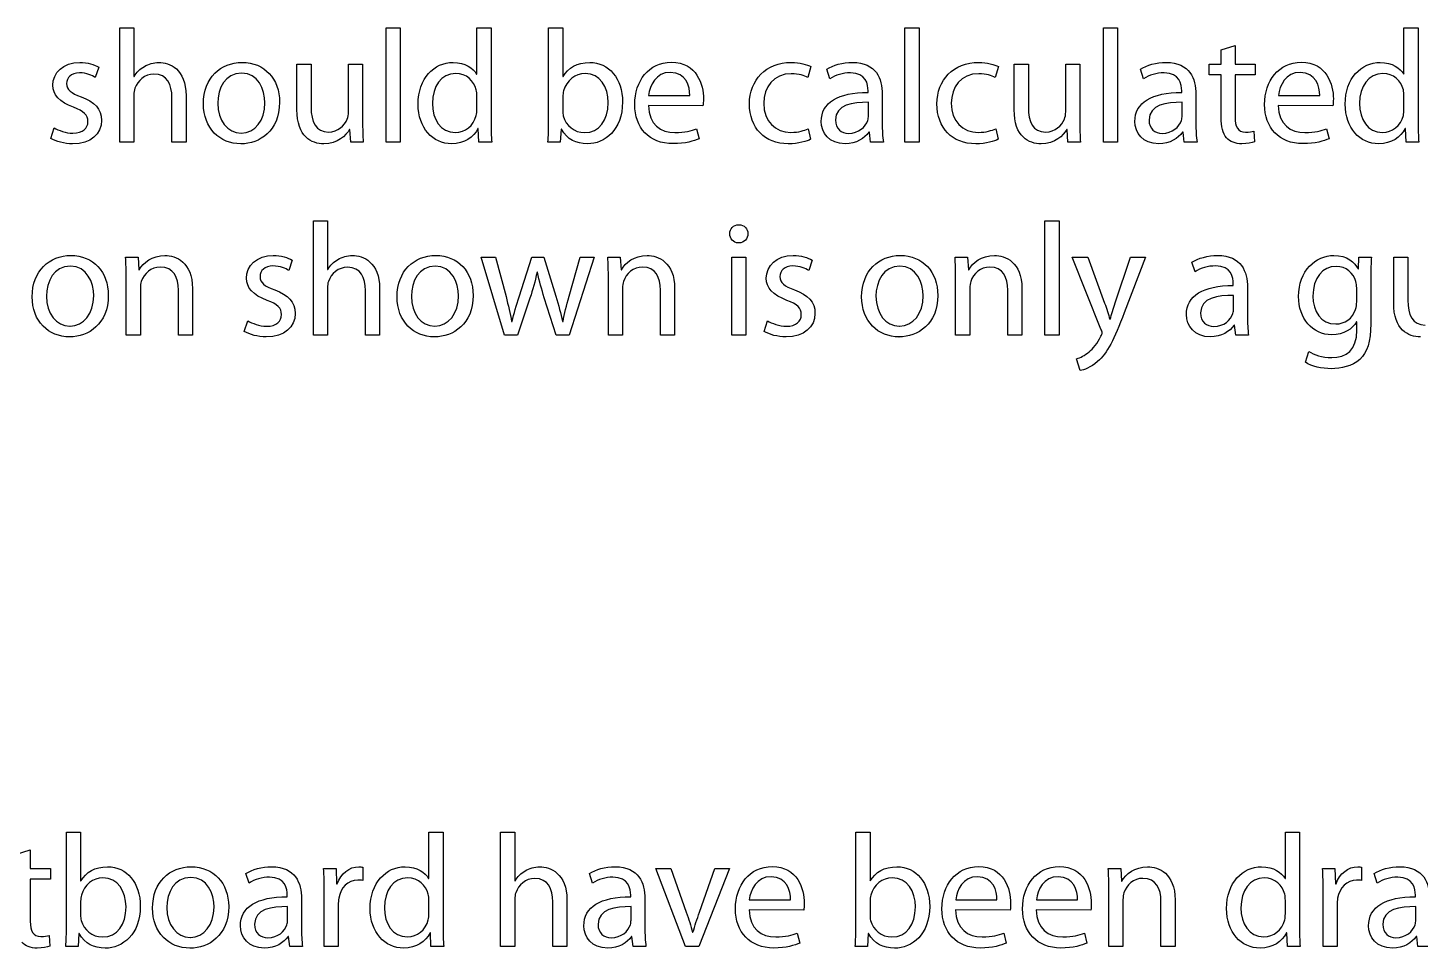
# Model space of a CAD drawing. Extents: x 14 to 1178, y 12 to 836.
# Drawn here: x 483.45 to 520.08, y 748.88 to 773.1 of the extents above; entities that cross this region are included whole.
import ezdxf

# ---------------------------------------------------------------- set-up
doc = ezdxf.new("R2010")
doc.units = 0
doc.layers.add('Gibson-Explorer-00-1958', color=7, linetype='CONTINUOUS')

msp = doc.modelspace()

# ---------------------------------------------------------------- linework, layer by layer
at = {"layer": 'Gibson-Explorer-00-1958', "color": 7}
for points in [[(486.240901, 771.327946), (486.240901, 770.091847), (485.868333, 770.091847), (485.868333, 773.097514), (485.868368, 773.097514)], [(485.868368, 773.097514), (486.240937, 773.097514), (486.240937, 771.819047), (486.249403, 771.819047)], [(495.253774, 771.878314), (495.26224, 771.878314), (495.26224, 773.097514), (495.634809, 773.097514), (495.634668, 773.097514)], [(495.634668, 773.097514), (495.634668, 770.621014)], [(497.14999, 773.097514), (497.522593, 773.097514), (497.522593, 771.81492), (497.53106, 771.81492)], [(497.150095, 770.621014), (497.150095, 773.097514), (497.14999, 773.097514)], [(519.642289, 771.878314), (519.650755, 771.878314), (519.650755, 773.097514), (520.023324, 773.097514), (520.023183, 773.097514)], [(520.023183, 773.097514), (520.023183, 770.621014)], [(514.841301, 770.739583), (514.841301, 771.857183), (514.52366, 771.857183), (514.52366, 772.140887), (514.841301, 772.140887), (514.841301, 772.517618), (515.205262, 772.631989), (515.205226, 772.631918)], [(515.205226, 772.631918), (515.205226, 772.140816), (515.738697, 772.140816), (515.738697, 771.857112), (515.205226, 771.857112), (515.205226, 770.752283)], [(490.529127, 770.942783), (490.529127, 772.140816), (490.901696, 772.140816), (490.901696, 771.010481)], [(491.883829, 770.887679), (491.883829, 772.140816), (492.256256, 772.140816), (492.256256, 770.650647), (492.256433, 770.650647)], [(504.050182, 772.077245), (503.965444, 771.793718)], [(508.981838, 772.077245), (508.897101, 771.793718)], [(509.396529, 770.942783), (509.396529, 772.140816), (509.769097, 772.140816), (509.769097, 771.010481)], [(510.751231, 770.887679), (510.751231, 772.140816), (511.123658, 772.140816), (511.123658, 770.650647), (511.123834, 770.650647)], [(485.313872, 772.060383), (485.224972, 771.793718)], [(504.549503, 771.759781), (504.464942, 772.009547)], [(512.800164, 771.759781), (512.715603, 772.009547)], [(505.552909, 771.395644), (505.552909, 771.438012)], [(505.925478, 771.349147), (505.925478, 770.582949), (505.925513, 770.582949)], [(513.80357, 771.395644), (513.80357, 771.438012)], [(514.176138, 771.349147), (514.176138, 770.582949), (514.176174, 770.582949)], [(487.612466, 771.311083), (487.612466, 770.091847), (487.240039, 770.091847), (487.240039, 771.268679)], [(495.262099, 770.951214), (495.262099, 771.306779), (495.262099, 771.306779)], [(497.52277, 771.281449), (497.52277, 770.913149), (497.522593, 770.913149)], [(501.209756, 771.048546), (499.774691, 771.052779), (499.774656, 771.052849)], [(499.778784, 771.319514), (500.862623, 771.319514), (500.862623, 771.319514)], [(505.561446, 770.781916), (505.561446, 771.137446), (505.561376, 771.137446)], [(513.812107, 770.781916), (513.812107, 771.137446), (513.812036, 771.137446)], [(517.779622, 771.048546), (516.344557, 771.052779), (516.344522, 771.052849)], [(516.34865, 771.319514), (517.432489, 771.319514), (517.432489, 771.319514)], [(519.650614, 770.951214), (519.650614, 771.306779), (519.650614, 771.306779)], [(484.052268, 770.189179), (484.141168, 770.468579), (484.141168, 770.468579)], [(489.060407, 770.324751), (489.064641, 770.324751), (489.064535, 770.324751)], [(492.273366, 770.091847), (491.943166, 770.091847), (491.921999, 770.426351), (491.913533, 770.426351)], [(495.651601, 770.091847), (495.317238, 770.091847), (495.300305, 770.447377), (495.291838, 770.447377)], [(497.484564, 770.430514), (497.476097, 770.430514), (497.454931, 770.091847), (497.133162, 770.091847)], [(501.040387, 770.443249), (501.108086, 770.180712)], [(503.97818, 770.443249), (504.04175, 770.163849), (504.04175, 770.163849)], [(505.955146, 770.091847), (505.620642, 770.091847), (505.586776, 770.350046), (505.574076, 770.350046)], [(508.909836, 770.443249), (508.973407, 770.163849), (508.973407, 770.163849)], [(511.140768, 770.091847), (510.810568, 770.091847), (510.789401, 770.426351), (510.780934, 770.426351)], [(514.205807, 770.091847), (513.871303, 770.091847), (513.837436, 770.350046), (513.824736, 770.350046)], [(515.700632, 770.379749), (515.717565, 770.096222)], [(517.610253, 770.443249), (517.677952, 770.180712)], [(520.040116, 770.091847), (519.705753, 770.091847), (519.68882, 770.447377), (519.680353, 770.447377)], [(489.055962, 770.045351), (489.051729, 770.045351), (489.051835, 770.045351)], [(491.333566, 766.247981), (491.333566, 765.011883), (490.960997, 765.011883), (490.960997, 768.017549), (490.961068, 768.017549)], [(490.961068, 768.017549), (491.333637, 768.017549), (491.333637, 766.739083), (491.342103, 766.739083)], [(502.150226, 767.437583), (502.145993, 767.437583), (502.145922, 767.437583)], [(486.020733, 767.060851), (486.350933, 767.060851), (486.3721, 766.726348), (486.380566, 766.726348)], [(490.406572, 766.980418), (490.317707, 766.713753)], [(496.659628, 765.985655), (496.329428, 765.011883), (495.990585, 765.011883), (495.372554, 767.060851), (495.753554, 767.060851), (495.753695, 767.060851)], [(495.753695, 767.060851), (496.028968, 766.02372)], [(496.371691, 766.019416), (496.706195, 767.060851), (497.019356, 767.060851), (497.336997, 766.036279)], [(497.688328, 766.032151), (497.980287, 767.060851), (498.348587, 767.060851), (497.688328, 765.011883), (497.349521, 765.011883), (497.03636, 765.989783)], [(498.704364, 767.060851), (499.034564, 767.060851), (499.05573, 766.726348), (499.064197, 766.726348)], [(504.080662, 766.980418), (503.991797, 766.713753)], [(507.839756, 767.060851), (508.169956, 767.060851), (508.191122, 766.726348), (508.199589, 766.726348)], [(511.679212, 765.168481), (510.925609, 767.060851), (511.331938, 767.060851), (511.332079, 767.060851)], [(511.332079, 767.060851), (511.776685, 765.850083)], [(512.05164, 765.858514), (512.458146, 767.060851), (512.85174, 767.060851), (512.29294, 765.600316)], [(518.443938, 766.755981), (518.452405, 766.755981), (518.465105, 767.060851), (518.79534, 767.060851)], [(519.379328, 765.862818), (519.379328, 767.060851), (519.751932, 767.060851), (519.751932, 765.930516)], [(496.854291, 766.667081), (496.845825, 766.667081)], [(514.155642, 766.679816), (514.071081, 766.929583)], [(486.410129, 766.247981), (486.410129, 765.011883), (486.037525, 765.011883), (486.037525, 766.506179), (486.037666, 766.506179)], [(487.781694, 766.235422), (487.781694, 765.011883), (487.409266, 765.011883), (487.409266, 766.193018)], [(492.705131, 766.231118), (492.705131, 765.011883), (492.332739, 765.011883), (492.332739, 766.188714)], [(499.09376, 766.247981), (499.09376, 765.011883), (498.721156, 765.011883), (498.721156, 766.506179), (498.721297, 766.506179)], [(500.465324, 766.235422), (500.465324, 765.011883), (500.092897, 765.011883), (500.092897, 766.193018)], [(508.229152, 766.247981), (508.229152, 765.011883), (507.856583, 765.011883), (507.856583, 766.506179), (507.856689, 766.506179)], [(509.600716, 766.235422), (509.600716, 765.011883), (509.228289, 765.011883), (509.228289, 766.193018)], [(515.159048, 766.315679), (515.159048, 766.358048)], [(515.531616, 766.269183), (515.531616, 765.502985), (515.531652, 765.502985)], [(518.405944, 765.888148), (518.405944, 766.256412), (518.405908, 766.256412)], [(518.778406, 766.502051), (518.778406, 765.312485), (518.778477, 765.312485)], [(515.16755, 765.701951), (515.16755, 766.057481), (515.167514, 766.057481)], [(484.556105, 765.244787), (484.560339, 765.244787), (484.560233, 765.244787)], [(489.144968, 765.109214), (489.233868, 765.388614), (489.233868, 765.388614)], [(494.152931, 765.244787), (494.157164, 765.244787), (494.157093, 765.244787)], [(496.177099, 765.367412), (496.189799, 765.367412)], [(497.518889, 765.367412), (497.531589, 765.367412)], [(502.819093, 765.109214), (502.907958, 765.388614), (502.907958, 765.388614)], [(506.375093, 765.244787), (506.379326, 765.244787), (506.379256, 765.244787)], [(511.912081, 765.430983), (511.920548, 765.430983)], [(515.561285, 765.011883), (515.226781, 765.011883), (515.192914, 765.270081), (515.180214, 765.270081)], [(518.410036, 765.138848), (518.410036, 765.363285), (518.401569, 765.363285)], [(484.55166, 764.965387), (484.547427, 764.965387), (484.547533, 764.965387)], [(494.148521, 764.965387), (494.144288, 764.965387), (494.144393, 764.965387)], [(506.370683, 764.965387), (506.36645, 764.965387), (506.366556, 764.965387)], [(511.132971, 764.076352), (511.039979, 764.389512)], [(517.05544, 764.29652), (517.148608, 764.584352)], [(484.466182, 751.930848), (484.838786, 751.930848), (484.838786, 750.648254), (484.847253, 750.648254)], [(484.466288, 749.454348), (484.466288, 751.930848), (484.466182, 751.930848)], [(493.991888, 750.711648), (494.000354, 750.711648), (494.000354, 751.930848), (494.372958, 751.930848), (494.372747, 751.930848)], [(494.372747, 751.930848), (494.372747, 749.454348)], [(496.260566, 750.161279), (496.260566, 748.925181), (495.887998, 748.925181), (495.887998, 751.930848), (495.888068, 751.930848)], [(495.888068, 751.930848), (496.260637, 751.930848), (496.260637, 750.652381), (496.269103, 750.652381)], [(505.231176, 751.930848), (505.603744, 751.930848), (505.603744, 750.648254), (505.612211, 750.648254)], [(505.231211, 749.454348), (505.231211, 751.930848), (505.231176, 751.930848)], [(516.52144, 750.711648), (516.529907, 750.711648), (516.529907, 751.930848), (516.902511, 751.930848), (516.902299, 751.930848)], [(516.902299, 751.930848), (516.902299, 749.454348)], [(483.149863, 749.572917), (483.149863, 750.690517), (482.832222, 750.690517), (482.832222, 750.97422), (483.149863, 750.97422), (483.149863, 751.350952), (483.513823, 751.465322), (483.513788, 751.465252)], [(483.513788, 751.465252), (483.513788, 750.97415), (484.047259, 750.97415), (484.047259, 750.690446), (483.513788, 750.690446), (483.513788, 749.585617)], [(489.270874, 750.593115), (489.186278, 750.842881)], [(491.230943, 750.97415), (491.557051, 750.97415), (491.573984, 750.571948), (491.586684, 750.571948)], [(492.259678, 751.007946), (492.259678, 750.660672)], [(498.305266, 750.593115), (498.220705, 750.842881)], [(501.120609, 749.826952), (501.518507, 750.97415), (501.908009, 750.97415), (501.103746, 748.925181), (500.748041, 748.925181), (499.969107, 750.97415), (500.367182, 750.97415), (500.367217, 750.97415)], [(500.367217, 750.97415), (500.769242, 749.826952)], [(511.868795, 750.97415), (512.198995, 750.97415), (512.220162, 750.639646), (512.228629, 750.639646)], [(517.507525, 750.97415), (517.833597, 750.97415), (517.85053, 750.571948), (517.86323, 750.571948)], [(518.536225, 751.007946), (518.536225, 750.660672)], [(518.947422, 750.593115), (518.862861, 750.842881)], [(484.838963, 750.114783), (484.838963, 749.746483), (484.838786, 749.746483)], [(490.274245, 750.228977), (490.274245, 750.271346)], [(490.646849, 750.182481), (490.646849, 749.416283), (490.646884, 749.416283)], [(491.616212, 750.017311), (491.616212, 748.92504), (491.243643, 748.92504), (491.247876, 750.334775), (491.247876, 750.334917)], [(494.000143, 749.784548), (494.000143, 750.140113), (494.000143, 750.140113)], [(497.632131, 750.144417), (497.632131, 748.925181), (497.259739, 748.925181), (497.259739, 750.102013)], [(499.308672, 750.228977), (499.308672, 750.271346)], [(499.681241, 750.182481), (499.681241, 749.416283), (499.681276, 749.416283)], [(502.428744, 750.152848), (503.512584, 750.152848), (503.512584, 750.152848)], [(505.603885, 750.114783), (505.603885, 749.746483), (505.603744, 749.746483)], [(507.859935, 750.152848), (508.943774, 750.152848), (508.943774, 750.152848)], [(509.980764, 750.152848), (511.064568, 750.152848), (511.064568, 750.152848)], [(512.258191, 750.161279), (512.258191, 748.925181), (511.885623, 748.925181), (511.885623, 750.419336), (511.885729, 750.419336)], [(513.629756, 750.14872), (513.629756, 748.925181), (513.257329, 748.925181), (513.257329, 750.106317)], [(516.529695, 749.784548), (516.529695, 750.140113), (516.529695, 750.140113)], [(517.892723, 750.017311), (517.892723, 748.92504), (517.520119, 748.92504), (517.524352, 750.334775), (517.524458, 750.334917)], [(519.950828, 750.228977), (519.950828, 750.271346)], [(490.282782, 749.61525), (490.282782, 749.970779), (490.282712, 749.970779)], [(499.317209, 749.61525), (499.317209, 749.970779), (499.317139, 749.970779)], [(503.859717, 749.881879), (502.424652, 749.886113), (502.424617, 749.886183)], [(509.290907, 749.881879), (507.855842, 749.886113), (507.855807, 749.886183)], [(511.411701, 749.881879), (509.976636, 749.886113), (509.976601, 749.886183)], [(519.95933, 749.61525), (519.95933, 749.970779), (519.959295, 749.970779)], [(484.009194, 749.213083), (484.026127, 748.929556)], [(484.800757, 749.263848), (484.79229, 749.263848), (484.771123, 748.925181), (484.449355, 748.925181)], [(487.721651, 749.158085), (487.725884, 749.158085), (487.725778, 749.158085)], [(490.676517, 748.925181), (490.342014, 748.925181), (490.308147, 749.183379), (490.295447, 749.183379)], [(494.38968, 748.925181), (494.055352, 748.925181), (494.038419, 749.280711), (494.029952, 749.280711)], [(499.710909, 748.925181), (499.376405, 748.925181), (499.342539, 749.183379), (499.329839, 749.183379)], [(500.934448, 749.297785), (500.947148, 749.297785)], [(503.690348, 749.276583), (503.758046, 749.014046)], [(505.56568, 749.263848), (505.557213, 749.263848), (505.536046, 748.925181), (505.214278, 748.925181)], [(509.121538, 749.276583), (509.189236, 749.014046)], [(511.242332, 749.276583), (511.310031, 749.014046)], [(516.919232, 748.925181), (516.584905, 748.925181), (516.567972, 749.280711), (516.559505, 749.280711)], [(520.353065, 748.925181), (520.018561, 748.925181), (519.984695, 749.183379), (519.971995, 749.183379)], [(487.717241, 748.878685), (487.713008, 748.878685), (487.713078, 748.878685)]]:
    msp.add_lwpolyline(points, dxfattribs=at)
for points in [[(492.874464, 773.097514), (493.247068, 773.097514), (493.247068, 770.091847), (492.874464, 770.091847), (492.874464, 773.097514)], [(506.522378, 773.097514), (506.894981, 773.097514), (506.894981, 770.091847), (506.522378, 770.091847), (506.522378, 773.097514)], [(511.742042, 773.097514), (512.114646, 773.097514), (512.114646, 770.091847), (511.742042, 770.091847), (511.742042, 773.097514)], [(510.206224, 768.017549), (510.578828, 768.017549), (510.578828, 765.011883), (510.206224, 765.011883), (510.206224, 768.017549)], [(501.968158, 765.011883), (501.968158, 767.060851), (502.340726, 767.060851), (502.340726, 765.011883), (501.968158, 765.011883)]]:
    msp.add_lwpolyline(points, close=True, dxfattribs=at)
for points in [[(484.107407, 771.586002), (484.107407, 771.916379), (484.378164, 772.187312), (484.814339, 772.187312)], [(484.814339, 772.187312), (485.021737, 772.187312), (485.203805, 772.132385), (485.313872, 772.060383)], [(486.249403, 771.819047), (486.30867, 771.924987), (486.401874, 772.022318), (486.516068, 772.081549)], [(486.516068, 772.081549), (486.626135, 772.149247), (486.757403, 772.187312), (486.897103, 772.187312)], [(486.897103, 772.187312), (487.172341, 772.187312), (487.612466, 772.018014), (487.612466, 771.311083)], [(488.069631, 771.099381), (488.069631, 771.78511), (488.522668, 772.187312), (489.085596, 772.187312)], [(489.085596, 772.187312), (489.673994, 772.187312), (490.071927, 771.759781), (490.071927, 771.137446)], [(493.717074, 771.08661), (493.71284, 771.772551), (494.140478, 772.187312), (494.635707, 772.187312)], [(494.635707, 772.187312), (494.953172, 772.187312), (495.164874, 772.039181), (495.253774, 771.878314)], [(497.53106, 771.81492), (497.662329, 772.043485), (497.89936, 772.187312), (498.22956, 772.187312)], [(498.22956, 772.187312), (498.737525, 772.187312), (499.093089, 771.764085), (499.093089, 771.145877)], [(499.414823, 771.082483), (499.414823, 771.704853), (499.783088, 772.191651), (500.379952, 772.191651)], [(500.379952, 772.191651), (501.048819, 772.191651), (501.222456, 771.603218), (501.222456, 771.22631)], [(502.433048, 771.095077), (502.433048, 771.725844), (502.864919, 772.187312), (503.53375, 772.187312)], [(503.53375, 772.187312), (503.753919, 772.187312), (503.948546, 772.132385), (504.050182, 772.077245)], [(504.464942, 772.009547), (504.634276, 772.115169), (504.884042, 772.187312), (505.14224, 772.187312)], [(505.14224, 772.187312), (505.773042, 772.187312), (505.925478, 771.759781), (505.925478, 771.349147)], [(507.364705, 771.095077), (507.364705, 771.725844), (507.79654, 772.187312), (508.465407, 772.187312)], [(508.465407, 772.187312), (508.685576, 772.187312), (508.880203, 772.132385), (508.981838, 772.077245)], [(512.715603, 772.009547), (512.884936, 772.115169), (513.134703, 772.187312), (513.392901, 772.187312)], [(513.392901, 772.187312), (514.023703, 772.187312), (514.176138, 771.759781), (514.176138, 771.349147)], [(515.984689, 771.082483), (515.984689, 771.704853), (516.352953, 772.191651), (516.949818, 772.191651)], [(516.949818, 772.191651), (517.618685, 772.191651), (517.792322, 771.603218), (517.792322, 771.22631)], [(518.105589, 771.08661), (518.101355, 771.772551), (518.528993, 772.187312), (519.024222, 772.187312)], [(519.024222, 772.187312), (519.341687, 772.187312), (519.553389, 772.039181), (519.642289, 771.878314)], [(484.805872, 771.912251), (484.585739, 771.912251), (484.467241, 771.78511), (484.467241, 771.632851)], [(485.224972, 771.793718), (485.144539, 771.840249), (484.996407, 771.912251), (484.805872, 771.912251)], [(486.765835, 771.878314), (486.5245, 771.878314), (486.338303, 771.708981), (486.266301, 771.50571)], [(487.240039, 771.268679), (487.240039, 771.603218), (487.117237, 771.878314), (486.765835, 771.878314)], [(489.072966, 771.907947), (488.637003, 771.907947), (488.446503, 771.501583), (488.446503, 771.112116)], [(489.686905, 771.124851), (489.686905, 771.471949), (489.513268, 771.907947), (489.072966, 771.907947)], [(494.707568, 771.895177), (494.322229, 771.895177), (494.093664, 771.556546), (494.093664, 771.107812)], [(495.245166, 771.467646), (495.190062, 771.700549), (494.986968, 771.895177), (494.707568, 771.895177)], [(498.106864, 771.895177), (497.852934, 771.895177), (497.615762, 771.717412), (497.543936, 771.438012)], [(498.716464, 771.128979), (498.716464, 771.543951), (498.504762, 771.895177), (498.106864, 771.895177)], [(500.350319, 771.924987), (499.969284, 771.924987), (499.808417, 771.577712), (499.778784, 771.319514)], [(500.862623, 771.319514), (500.866856, 771.552383), (500.765291, 771.924987), (500.350319, 771.924987)], [(503.53375, 771.891049), (503.06385, 771.891049), (502.80978, 771.539647), (502.80978, 771.112116)], [(503.965444, 771.793718), (503.876544, 771.840249), (503.736844, 771.891049), (503.53375, 771.891049)], [(505.087137, 771.912251), (504.892474, 771.912251), (504.693507, 771.857112), (504.549503, 771.759781)], [(505.552909, 771.438012), (505.552909, 771.607346), (505.506237, 771.916379), (505.087137, 771.912251)], [(508.465407, 771.891049), (507.995507, 771.891049), (507.741436, 771.539647), (507.741436, 771.112116)], [(508.897101, 771.793718), (508.808201, 771.840249), (508.668501, 771.891049), (508.465407, 771.891049)], [(513.337797, 771.912251), (513.143134, 771.912251), (512.944168, 771.857112), (512.800164, 771.759781)], [(513.80357, 771.438012), (513.80357, 771.607346), (513.756897, 771.916379), (513.337797, 771.912251)], [(516.920185, 771.924987), (516.539185, 771.924987), (516.378283, 771.577712), (516.34865, 771.319514)], [(517.432489, 771.319514), (517.436722, 771.552383), (517.335157, 771.924987), (516.920185, 771.924987)], [(519.096083, 771.895177), (518.710744, 771.895177), (518.482179, 771.556546), (518.482179, 771.107812)], [(519.633681, 771.467646), (519.578577, 771.700549), (519.375483, 771.895177), (519.096083, 771.895177)], [(484.653437, 771.006177), (484.280868, 771.141749), (484.107407, 771.340681), (484.107407, 771.586002)], [(484.467241, 771.632851), (484.467241, 771.459214), (484.585739, 771.383085), (484.852403, 771.281449)], [(486.266301, 771.50571), (486.245135, 771.455087), (486.240901, 771.399947), (486.240901, 771.327946)], [(495.262099, 771.306779), (495.262099, 771.357579), (495.257866, 771.416846), (495.245166, 771.467646)], [(497.543936, 771.438012), (497.531236, 771.391516), (497.52277, 771.340681), (497.52277, 771.281449)], [(504.320939, 770.633749), (504.320939, 771.128979), (504.761205, 771.399947), (505.552909, 771.395644)], [(512.571599, 770.633749), (512.571599, 771.128979), (513.011866, 771.399947), (513.80357, 771.395644)], [(519.650614, 771.306779), (519.650614, 771.357579), (519.646381, 771.416846), (519.633681, 771.467646)], [(485.030168, 770.629446), (485.030168, 770.807034), (484.924405, 770.904718), (484.653437, 771.006177)], [(484.852403, 771.281449), (485.203805, 771.150181), (485.390001, 770.972416), (485.390001, 770.663383)], [(489.051835, 770.045351), (488.501466, 770.045351), (488.069631, 770.451681), (488.069631, 771.099381)], [(488.446503, 771.112116), (488.446503, 770.663383), (488.700574, 770.324751), (489.060407, 770.324751)], [(490.071927, 771.137446), (490.071927, 770.375551), (489.54276, 770.045351), (489.055962, 770.045351)], [(489.064535, 770.324751), (489.420241, 770.324751), (489.686905, 770.659079), (489.686905, 771.124851)], [(490.901696, 771.010481), (490.901696, 770.621014), (491.024533, 770.354349), (491.35886, 770.354349)], [(494.597642, 770.045351), (494.102237, 770.045351), (493.717074, 770.464451), (493.717074, 771.08661)], [(494.093664, 771.107812), (494.093664, 770.688712), (494.301062, 770.345918), (494.699137, 770.345918)], [(498.09427, 770.341614), (498.487864, 770.341614), (498.716464, 770.659079), (498.716464, 771.128979)], [(499.093089, 771.145877), (499.093089, 770.409312), (498.627458, 770.045351), (498.170293, 770.045351)], [(500.422321, 770.049479), (499.795823, 770.049479), (499.414823, 770.468579), (499.414823, 771.082483)], [(499.774656, 771.052849), (499.783123, 770.549012), (500.100552, 770.341614), (500.473156, 770.341614)], [(501.222456, 771.22631), (501.222456, 771.150181), (501.218223, 771.090914), (501.209756, 771.048546)], [(503.453317, 770.045351), (502.835285, 770.045351), (502.433048, 770.464451), (502.433048, 771.095077)], [(502.80978, 771.112116), (502.80978, 770.637912), (503.114685, 770.345918), (503.521015, 770.345918)], [(505.561376, 771.137446), (505.155046, 771.145912), (504.693542, 771.074051), (504.693542, 770.676153)], [(508.384974, 770.045351), (507.766942, 770.045351), (507.364705, 770.464451), (507.364705, 771.095077)], [(507.741436, 771.112116), (507.741436, 770.637912), (508.046307, 770.345918), (508.452672, 770.345918)], [(509.769097, 771.010481), (509.769097, 770.621014), (509.891934, 770.354349), (510.226262, 770.354349)], [(513.812036, 771.137446), (513.405672, 771.145912), (512.944203, 771.074051), (512.944203, 770.676153)], [(516.992222, 770.049479), (516.365724, 770.049479), (515.984689, 770.468579), (515.984689, 771.082483)], [(516.344522, 771.052849), (516.352989, 770.549012), (516.670418, 770.341614), (517.043022, 770.341614)], [(517.792322, 771.22631), (517.792322, 771.150181), (517.788089, 771.090914), (517.779622, 771.048546)], [(518.986157, 770.045351), (518.490751, 770.045351), (518.105589, 770.464451), (518.105589, 771.08661)], [(518.482179, 771.107812), (518.482179, 770.688712), (518.689577, 770.345918), (519.087651, 770.345918)], [(485.390001, 770.663383), (485.390001, 770.299246), (485.106298, 770.045351), (484.627931, 770.045351)], [(484.636574, 770.324751), (484.903203, 770.324751), (485.030168, 770.455985), (485.030168, 770.629446)], [(491.236235, 770.045351), (490.914466, 770.045351), (490.529127, 770.227244), (490.529127, 770.942783)], [(491.35886, 770.354349), (491.608627, 770.354349), (491.782264, 770.527669), (491.849962, 770.697144)], [(491.849962, 770.697144), (491.871129, 770.747979), (491.883829, 770.815853), (491.883829, 770.887679)], [(492.256433, 770.650647), (492.256433, 770.438946), (492.260666, 770.252749), (492.273366, 770.091847)], [(494.699137, 770.345918), (494.948903, 770.345918), (495.177468, 770.515251), (495.245166, 770.790347)], [(495.245166, 770.790347), (495.257866, 770.841147), (495.262099, 770.891983), (495.262099, 770.951214)], [(495.634668, 770.621014), (495.634668, 770.438946), (495.638901, 770.231547), (495.651601, 770.091847)], [(497.133162, 770.091847), (497.145862, 770.231547), (497.150095, 770.438946), (497.150095, 770.621014)], [(497.522593, 770.913149), (497.522593, 770.866477), (497.526827, 770.819981), (497.535293, 770.777612)], [(497.535293, 770.777612), (497.607295, 770.519379), (497.827464, 770.341614), (498.09427, 770.341614)], [(504.947437, 770.045351), (504.53264, 770.045351), (504.320939, 770.33731), (504.320939, 770.633749)], [(504.693542, 770.676153), (504.693542, 770.430514), (504.854444, 770.320447), (505.04064, 770.320447)], [(505.04064, 770.320447), (505.311609, 770.320447), (505.485246, 770.489746), (505.544513, 770.663383)], [(505.544513, 770.663383), (505.557213, 770.701447), (505.561446, 770.743816), (505.561446, 770.781916)], [(510.103636, 770.045351), (509.781868, 770.045351), (509.396529, 770.227244), (509.396529, 770.942783)], [(510.226262, 770.354349), (510.476029, 770.354349), (510.649666, 770.527669), (510.717364, 770.697144)], [(510.717364, 770.697144), (510.738531, 770.747979), (510.751231, 770.815853), (510.751231, 770.887679)], [(511.123834, 770.650647), (511.123834, 770.438946), (511.128068, 770.252749), (511.140768, 770.091847)], [(513.198097, 770.045351), (512.783301, 770.045351), (512.571599, 770.33731), (512.571599, 770.633749)], [(512.944203, 770.676153), (512.944203, 770.430514), (513.105105, 770.320447), (513.291301, 770.320447)], [(513.291301, 770.320447), (513.56227, 770.320447), (513.735907, 770.489746), (513.795174, 770.663383)], [(513.795174, 770.663383), (513.807874, 770.701447), (513.812107, 770.743816), (513.812107, 770.781916)], [(514.985128, 770.201985), (514.883493, 770.316179), (514.841301, 770.498283), (514.841301, 770.739583)], [(515.205226, 770.752283), (515.205226, 770.498212), (515.277228, 770.354349), (515.484626, 770.354349)], [(519.087651, 770.345918), (519.337418, 770.345918), (519.565983, 770.515251), (519.633681, 770.790347)], [(519.633681, 770.790347), (519.646381, 770.841147), (519.650614, 770.891983), (519.650614, 770.951214)], [(520.023183, 770.621014), (520.023183, 770.438946), (520.027416, 770.231547), (520.040116, 770.091847)], [(484.141168, 770.468579), (484.255539, 770.400881), (484.450166, 770.324751), (484.636574, 770.324751)], [(491.913533, 770.426351), (491.820329, 770.261181), (491.600195, 770.045351), (491.236235, 770.045351)], [(495.291838, 770.447377), (495.177609, 770.218812), (494.93197, 770.045351), (494.597642, 770.045351)], [(498.170293, 770.045351), (497.874031, 770.045351), (497.641127, 770.159546), (497.484564, 770.430514)], [(500.473156, 770.341614), (500.739786, 770.341614), (500.904991, 770.38811), (501.040387, 770.443249)], [(503.521015, 770.345918), (503.732717, 770.345918), (503.872417, 770.396753), (503.97818, 770.443249)], [(505.574076, 770.350046), (505.464009, 770.189179), (505.239572, 770.045351), (504.947437, 770.045351)], [(505.925513, 770.582949), (505.925513, 770.405185), (505.93398, 770.231547), (505.955146, 770.091847)], [(508.452672, 770.345918), (508.664374, 770.345918), (508.804074, 770.396753), (508.909836, 770.443249)], [(510.780934, 770.426351), (510.687731, 770.261181), (510.467597, 770.045351), (510.103636, 770.045351)], [(513.824736, 770.350046), (513.71467, 770.189179), (513.490232, 770.045351), (513.198097, 770.045351)], [(514.176174, 770.582949), (514.176174, 770.405185), (514.18464, 770.231547), (514.205807, 770.091847)], [(515.484626, 770.354349), (515.586262, 770.354349), (515.645528, 770.362816), (515.700632, 770.379749)], [(517.043022, 770.341614), (517.309687, 770.341614), (517.474857, 770.38811), (517.610253, 770.443249)], [(519.680353, 770.447377), (519.566124, 770.218812), (519.32052, 770.045351), (518.986157, 770.045351)], [(484.627931, 770.045351), (484.40367, 770.045351), (484.196272, 770.104583), (484.052268, 770.189179)], [(501.108086, 770.180712), (500.976817, 770.121481), (500.748252, 770.049479), (500.422321, 770.049479)], [(504.04175, 770.163849), (503.944419, 770.117177), (503.728413, 770.045351), (503.453317, 770.045351)], [(508.973407, 770.163849), (508.876076, 770.117177), (508.66007, 770.045351), (508.384974, 770.045351)], [(515.38733, 770.045422), (515.213693, 770.045422), (515.074028, 770.104653), (514.985128, 770.201985)], [(515.717565, 770.096222), (515.645563, 770.070822), (515.531334, 770.045422), (515.38733, 770.045422)], [(517.677952, 770.180712), (517.546683, 770.121481), (517.318118, 770.049479), (516.992222, 770.049479)], [(501.913195, 767.678918), (501.913195, 767.810151), (502.010526, 767.915914), (502.154354, 767.915914)], [(502.145922, 767.437583), (502.006222, 767.437583), (501.913195, 767.547649), (501.913195, 767.678918)], [(502.391562, 767.678918), (502.391562, 767.547649), (502.298358, 767.437583), (502.150226, 767.437583)], [(502.154354, 767.915914), (502.298358, 767.915914), (502.391562, 767.810151), (502.391562, 767.678918)], [(483.565329, 766.019416), (483.565329, 766.705146), (484.018366, 767.107348), (484.581294, 767.107348)], [(484.581294, 767.107348), (485.169727, 767.107348), (485.567625, 766.679816), (485.567625, 766.057481)], [(486.037666, 766.506179), (486.037666, 766.722185), (486.033433, 766.891518), (486.020733, 767.060851)], [(486.380566, 766.726348), (486.482201, 766.916848), (486.719233, 767.107348), (487.057864, 767.107348)], [(487.057864, 767.107348), (487.341392, 767.107348), (487.781694, 766.93805), (487.781694, 766.235422)], [(489.200107, 766.506179), (489.200107, 766.836414), (489.470899, 767.107348), (489.907039, 767.107348)], [(489.907039, 767.107348), (490.114437, 767.107348), (490.296505, 767.05242), (490.406572, 766.980418)], [(491.342103, 766.739083), (491.401335, 766.844846), (491.494539, 766.942353), (491.608733, 767.001585)], [(491.608733, 767.001585), (491.718799, 767.069283), (491.850068, 767.107348), (491.989768, 767.107348)], [(491.989768, 767.107348), (492.264864, 767.107348), (492.705131, 766.93805), (492.705131, 766.231118)], [(493.16219, 766.019416), (493.16219, 766.705146), (493.615227, 767.107348), (494.178154, 767.107348)], [(494.178154, 767.107348), (494.766588, 767.107348), (495.164486, 766.679816), (495.164486, 766.057481)], [(498.721297, 766.506179), (498.721297, 766.722185), (498.717064, 766.891518), (498.704364, 767.060851)], [(499.064197, 766.726348), (499.165832, 766.916848), (499.402864, 767.107348), (499.741495, 767.107348)], [(499.741495, 767.107348), (500.025199, 767.107348), (500.465324, 766.93805), (500.465324, 766.235422)], [(502.874197, 766.506179), (502.874197, 766.836414), (503.144989, 767.107348), (503.581128, 767.107348)], [(503.581128, 767.107348), (503.788526, 767.107348), (503.970595, 767.05242), (504.080662, 766.980418)], [(505.384352, 766.019416), (505.384352, 766.705146), (505.837389, 767.107348), (506.400317, 767.107348)], [(506.400317, 767.107348), (506.98875, 767.107348), (507.386648, 766.679816), (507.386648, 766.057481)], [(507.856689, 766.506179), (507.856689, 766.722185), (507.852456, 766.891518), (507.839756, 767.060851)], [(508.199589, 766.726348), (508.301224, 766.916848), (508.538256, 767.107348), (508.876887, 767.107348)], [(508.876887, 767.107348), (509.160591, 767.107348), (509.600716, 766.93805), (509.600716, 766.235422)], [(514.071081, 766.929583), (514.240379, 767.035346), (514.490181, 767.107348), (514.748379, 767.107348)], [(514.748379, 767.107348), (515.379181, 767.107348), (515.531616, 766.679816), (515.531616, 766.269183)], [(516.877605, 766.02372), (516.877605, 766.717881), (517.330642, 767.107348), (517.804705, 767.107348)], [(517.804705, 767.107348), (518.160234, 767.107348), (518.350734, 766.925279), (518.443938, 766.755981)], [(518.79534, 767.060851), (518.78264, 766.916848), (518.778406, 766.751818), (518.778406, 766.502051)], [(484.5687, 766.827983), (484.132702, 766.827983), (483.942202, 766.421618), (483.942202, 766.032151)], [(485.182603, 766.044887), (485.182603, 766.391985), (485.008966, 766.827983), (484.5687, 766.827983)], [(486.935062, 766.802653), (486.693727, 766.802653), (486.503192, 766.629016), (486.435529, 766.421618)], [(487.409266, 766.193018), (487.409266, 766.523253), (487.286464, 766.802653), (486.935062, 766.802653)], [(489.898607, 766.832287), (489.678439, 766.832287), (489.559764, 766.705146), (489.559764, 766.552887)], [(490.317707, 766.713753), (490.237239, 766.760285), (490.089107, 766.832287), (489.898607, 766.832287)], [(491.858499, 766.79835), (491.617199, 766.79835), (491.430968, 766.629016), (491.358966, 766.425746)], [(492.332739, 766.188714), (492.332739, 766.523253), (492.209901, 766.79835), (491.858499, 766.79835)], [(494.165525, 766.827983), (493.729527, 766.827983), (493.539027, 766.421618), (493.539027, 766.032151)], [(494.779429, 766.044887), (494.779429, 766.391985), (494.605792, 766.827983), (494.165525, 766.827983)], [(496.845825, 766.667081), (496.795025, 766.421618), (496.731454, 766.205789), (496.659628, 765.985655)], [(497.03636, 765.989783), (496.964358, 766.222651), (496.905091, 766.425746), (496.854291, 766.667081)], [(499.618693, 766.802653), (499.377358, 766.802653), (499.186858, 766.629016), (499.11916, 766.421618)], [(500.092897, 766.193018), (500.092897, 766.523253), (499.970095, 766.802653), (499.618693, 766.802653)], [(503.572697, 766.832287), (503.352564, 766.832287), (503.23403, 766.705146), (503.23403, 766.552887)], [(503.991797, 766.713753), (503.911364, 766.760285), (503.763197, 766.832287), (503.572697, 766.832287)], [(506.387687, 766.827983), (505.951689, 766.827983), (505.761189, 766.421618), (505.761189, 766.032151)], [(507.001591, 766.044887), (507.001591, 766.391985), (506.827954, 766.827983), (506.387687, 766.827983)], [(508.754085, 766.802653), (508.51275, 766.802653), (508.32225, 766.629016), (508.254552, 766.421618)], [(509.228289, 766.193018), (509.228289, 766.523253), (509.105487, 766.802653), (508.754085, 766.802653)], [(514.69324, 766.832287), (514.498612, 766.832287), (514.299646, 766.777148), (514.155642, 766.679816)], [(515.159048, 766.358048), (515.159048, 766.527381), (515.11234, 766.836414), (514.69324, 766.832287)], [(517.864006, 766.819516), (517.508477, 766.819516), (517.254407, 766.51895), (517.254407, 766.040583)], [(518.384742, 766.421618), (518.317044, 766.641751), (518.139279, 766.819516), (517.864006, 766.819516)], [(486.435529, 766.421618), (486.418596, 766.375122), (486.410129, 766.307248), (486.410129, 766.247981)], [(489.746137, 765.926212), (489.373568, 766.061785), (489.200107, 766.260716), (489.200107, 766.506179)], [(489.559764, 766.552887), (489.559764, 766.37925), (489.678439, 766.30312), (489.945103, 766.201485)], [(491.358966, 766.425746), (491.337799, 766.375122), (491.333566, 766.319983), (491.333566, 766.247981)], [(499.11916, 766.421618), (499.102226, 766.375122), (499.09376, 766.307248), (499.09376, 766.247981)], [(503.420262, 765.926212), (503.047658, 766.061785), (502.874197, 766.260716), (502.874197, 766.506179)], [(503.23403, 766.552887), (503.23403, 766.37925), (503.352564, 766.30312), (503.619193, 766.201485)], [(508.254552, 766.421618), (508.237618, 766.375122), (508.229152, 766.307248), (508.229152, 766.247981)], [(513.927077, 765.553608), (513.927077, 766.049014), (514.367344, 766.319983), (515.159048, 766.315679)], [(518.405908, 766.256412), (518.405908, 766.315679), (518.401675, 766.370818), (518.384742, 766.421618)], [(484.547533, 764.965387), (483.997164, 764.965387), (483.565329, 765.371716), (483.565329, 766.019416)], [(483.942202, 766.032151), (483.942202, 765.583418), (484.196272, 765.244787), (484.556105, 765.244787)], [(485.567625, 766.057481), (485.567625, 765.295587), (485.038458, 764.965387), (484.55166, 764.965387)], [(484.560233, 765.244787), (484.915939, 765.244787), (485.182603, 765.579114), (485.182603, 766.044887)], [(490.122868, 765.549481), (490.122868, 765.727246), (490.017105, 765.824753), (489.746137, 765.926212)], [(489.945103, 766.201485), (490.296505, 766.070216), (490.482701, 765.892451), (490.482701, 765.583418)], [(494.144393, 764.965387), (493.59406, 764.965387), (493.16219, 765.371716), (493.16219, 766.019416)], [(493.539027, 766.032151), (493.539027, 765.583418), (493.793097, 765.244787), (494.152931, 765.244787)], [(495.164486, 766.057481), (495.164486, 765.295587), (494.635319, 764.965387), (494.148521, 764.965387)], [(494.157093, 765.244787), (494.512799, 765.244787), (494.779429, 765.579114), (494.779429, 766.044887)], [(496.028968, 766.02372), (496.08393, 765.79512), (496.139034, 765.579114), (496.177099, 765.367412)], [(496.189799, 765.367412), (496.236295, 765.574987), (496.303993, 765.79512), (496.371691, 766.019416)], [(497.336997, 766.036279), (497.413126, 765.79512), (497.472393, 765.574987), (497.518889, 765.367412)], [(497.531589, 765.367412), (497.565456, 765.574987), (497.620454, 765.790816), (497.688328, 766.032151)], [(503.796958, 765.549481), (503.796958, 765.727246), (503.691195, 765.824753), (503.420262, 765.926212)], [(503.619193, 766.201485), (503.970595, 766.070216), (504.156826, 765.892451), (504.156826, 765.583418)], [(506.366556, 764.965387), (505.816222, 764.965387), (505.384352, 765.371716), (505.384352, 766.019416)], [(505.761189, 766.032151), (505.761189, 765.583418), (506.01526, 765.244787), (506.375093, 765.244787)], [(507.386648, 766.057481), (507.386648, 765.295587), (506.857481, 764.965387), (506.370683, 764.965387)], [(506.379256, 765.244787), (506.734961, 765.244787), (507.001591, 765.579114), (507.001591, 766.044887)], [(511.776685, 765.850083), (511.827485, 765.714687), (511.87832, 765.553608), (511.912081, 765.430983)], [(511.920548, 765.430983), (511.958612, 765.553608), (512.000981, 765.710383), (512.05164, 765.858514)], [(515.167514, 766.057481), (514.76115, 766.065948), (514.299681, 765.994087), (514.299681, 765.596189)], [(517.749742, 765.020314), (517.241601, 765.020314), (516.877605, 765.45215), (516.877605, 766.02372)], [(517.254407, 766.040583), (517.254407, 765.642685), (517.461805, 765.304018), (517.859879, 765.304018)], [(518.37631, 765.689181), (518.397477, 765.748448), (518.405944, 765.82045), (518.405944, 765.888148)], [(520.086436, 764.965387), (519.764667, 764.965387), (519.379328, 765.147279), (519.379328, 765.862818)], [(519.751932, 765.930516), (519.751932, 765.54105), (519.874734, 765.274244), (520.209097, 765.274244)], [(490.482701, 765.583418), (490.482701, 765.219281), (490.199174, 764.965387), (489.720666, 764.965387)], [(489.729274, 765.244787), (489.995903, 765.244787), (490.122868, 765.37602), (490.122868, 765.549481)], [(504.156826, 765.583418), (504.156826, 765.219281), (503.873122, 764.965387), (503.394756, 764.965387)], [(503.403364, 765.244787), (503.670028, 765.244787), (503.796958, 765.37602), (503.796958, 765.549481)], [(512.29294, 765.600316), (512.026311, 764.897512), (511.844242, 764.537679), (511.590312, 764.313383)], [(514.553575, 764.965387), (514.138779, 764.965387), (513.927077, 765.257346), (513.927077, 765.553608)], [(514.299681, 765.596189), (514.299681, 765.35055), (514.460583, 765.240483), (514.646779, 765.240483)], [(514.646779, 765.240483), (514.917748, 765.240483), (515.091385, 765.409781), (515.150616, 765.583418)], [(515.150616, 765.583418), (515.163316, 765.621483), (515.16755, 765.663851), (515.16755, 765.701951)], [(515.531652, 765.502985), (515.531652, 765.32522), (515.540118, 765.151583), (515.561285, 765.011883)], [(517.859879, 765.304018), (518.092606, 765.304018), (518.300005, 765.447846), (518.37631, 765.689181)], [(489.720666, 764.965387), (489.49637, 764.965387), (489.288972, 765.024442), (489.144968, 765.109214)], [(489.233868, 765.388614), (489.348239, 765.320916), (489.542901, 765.244787), (489.729274, 765.244787)], [(503.394756, 764.965387), (503.170495, 764.965387), (502.963097, 765.024442), (502.819093, 765.109214)], [(502.907958, 765.388614), (503.022328, 765.320916), (503.216991, 765.244787), (503.403364, 765.244787)], [(511.708846, 765.075453), (511.708846, 765.09662), (511.700379, 765.126253), (511.679212, 765.168481)], [(515.180214, 765.270081), (515.070148, 765.109214), (514.84571, 764.965387), (514.553575, 764.965387)], [(518.401569, 765.363285), (518.291503, 765.172785), (518.067206, 765.020314), (517.749742, 765.020314)], [(517.749777, 764.419146), (518.130636, 764.419146), (518.410036, 764.618112), (518.410036, 765.138848)], [(518.778477, 765.312485), (518.778477, 764.838246), (518.681005, 764.554718), (518.486342, 764.37265)], [(511.365875, 764.571616), (511.467511, 764.65205), (511.590312, 764.796053), (511.679212, 764.986553)], [(511.679212, 764.986553), (511.696146, 765.024442), (511.708846, 765.049948), (511.708846, 765.075453)], [(511.039979, 764.389512), (511.132971, 764.414912), (511.255809, 764.474285), (511.365875, 764.571616)], [(517.148608, 764.584352), (517.284005, 764.495275), (517.495707, 764.419146), (517.749777, 764.419146)], [(518.486342, 764.37265), (518.283071, 764.190581), (517.99524, 764.127187), (517.737042, 764.127187)], [(511.590312, 764.313383), (511.40394, 764.15682), (511.226175, 764.09325), (511.132971, 764.076352)], [(517.737042, 764.127187), (517.491403, 764.127187), (517.22061, 764.186453), (517.05544, 764.29652)], [(484.847253, 750.648254), (484.978521, 750.876819), (485.215553, 751.020646), (485.545753, 751.020646)], [(485.545753, 751.020646), (486.053718, 751.020646), (486.409282, 750.597419), (486.409282, 749.979211)], [(486.73091, 749.932715), (486.73091, 750.618444), (487.183912, 751.020646), (487.746839, 751.020646)], [(487.746839, 751.020646), (488.335273, 751.020646), (488.733171, 750.593115), (488.733171, 749.970779)], [(489.186278, 750.842881), (489.355612, 750.948503), (489.605378, 751.020646), (489.863576, 751.020646)], [(489.863576, 751.020646), (490.494378, 751.020646), (490.646849, 750.593115), (490.646849, 750.182481)], [(491.247876, 750.334917), (491.247876, 750.576252), (491.243643, 750.78365), (491.230943, 750.97415)], [(491.586684, 750.571948), (491.679712, 750.847185), (491.908453, 751.020646), (492.158255, 751.020646)], [(492.158255, 751.020646), (492.196319, 751.020646), (492.225917, 751.016413), (492.259678, 751.007946)], [(492.455223, 749.919944), (492.45099, 750.605885), (492.878592, 751.020646), (493.373856, 751.020646)], [(493.373856, 751.020646), (493.691321, 751.020646), (493.903023, 750.872515), (493.991888, 750.711648)], [(496.269103, 750.652381), (496.328335, 750.75832), (496.421539, 750.855652), (496.535733, 750.914883)], [(496.535733, 750.914883), (496.6458, 750.982581), (496.777068, 751.020646), (496.916768, 751.020646)], [(496.916768, 751.020646), (497.192041, 751.020646), (497.632131, 750.851348), (497.632131, 750.144417)], [(498.220705, 750.842881), (498.390039, 750.948503), (498.639805, 751.020646), (498.898003, 751.020646)], [(498.898003, 751.020646), (499.528805, 751.020646), (499.681241, 750.593115), (499.681241, 750.182481)], [(502.064784, 749.915817), (502.064784, 750.538187), (502.433048, 751.024985), (503.029913, 751.024985)], [(503.029913, 751.024985), (503.69878, 751.024985), (503.872417, 750.436552), (503.872417, 750.059644)], [(505.612211, 750.648254), (505.743444, 750.876819), (505.980476, 751.020646), (506.310676, 751.020646)], [(506.310676, 751.020646), (506.818676, 751.020646), (507.174205, 750.597419), (507.174205, 749.979211)], [(507.495974, 749.915817), (507.495974, 750.538187), (507.864238, 751.024985), (508.461103, 751.024985)], [(508.461103, 751.024985), (509.12997, 751.024985), (509.303607, 750.436552), (509.303607, 750.059644)], [(509.616768, 749.915817), (509.616768, 750.538187), (509.985068, 751.024985), (510.581933, 751.024985)], [(510.581933, 751.024985), (511.250764, 751.024985), (511.424401, 750.436552), (511.424401, 750.059644)], [(511.885729, 750.419336), (511.885729, 750.635483), (511.881495, 750.804817), (511.868795, 750.97415)], [(512.228629, 750.639646), (512.330264, 750.830146), (512.567295, 751.020646), (512.905927, 751.020646)], [(512.905927, 751.020646), (513.189631, 751.020646), (513.629756, 750.851348), (513.629756, 750.14872)], [(514.98474, 749.919944), (514.980507, 750.605885), (515.408144, 751.020646), (515.903373, 751.020646)], [(515.903373, 751.020646), (516.220838, 751.020646), (516.43254, 750.872515), (516.52144, 750.711648)], [(517.524458, 750.334917), (517.524458, 750.576252), (517.520225, 750.78365), (517.507525, 750.97415)], [(517.86323, 750.571948), (517.956258, 750.847185), (518.184823, 751.020646), (518.434589, 751.020646)], [(518.434589, 751.020646), (518.47283, 751.020646), (518.502464, 751.016413), (518.536225, 751.007946)], [(518.862861, 750.842881), (519.032195, 750.948503), (519.281961, 751.020646), (519.54016, 751.020646)], [(519.54016, 751.020646), (520.170961, 751.020646), (520.323397, 750.593115), (520.323397, 750.182481)], [(485.423057, 750.728511), (485.169127, 750.728511), (484.931955, 750.550746), (484.860129, 750.271346)], [(486.032657, 749.962313), (486.032657, 750.377285), (485.820955, 750.728511), (485.423057, 750.728511)], [(487.73421, 750.741281), (487.298247, 750.741281), (487.107712, 750.334917), (487.107712, 749.94545)], [(488.348149, 749.958185), (488.348149, 750.305283), (488.174512, 750.741281), (487.73421, 750.741281)], [(489.808472, 750.745585), (489.61381, 750.745585), (489.414878, 750.690446), (489.270874, 750.593115)], [(490.274245, 750.271346), (490.274245, 750.440679), (490.227572, 750.749713), (489.808472, 750.745585)], [(492.128445, 750.669138), (491.866084, 750.669138), (491.679712, 750.470172), (491.628912, 750.195075)], [(492.259678, 750.660672), (492.217486, 750.664905), (492.179245, 750.669138), (492.128445, 750.669138)], [(493.445611, 750.728511), (493.060272, 750.728511), (492.831672, 750.389879), (492.831672, 749.941146)], [(493.983209, 750.300979), (493.92807, 750.533883), (493.724976, 750.728511), (493.445611, 750.728511)], [(496.7855, 750.711648), (496.5442, 750.711648), (496.357968, 750.542315), (496.285966, 750.339044)], [(497.259739, 750.102013), (497.259739, 750.436552), (497.136901, 750.711648), (496.7855, 750.711648)], [(498.842899, 750.745585), (498.648237, 750.745585), (498.449305, 750.690446), (498.305266, 750.593115)], [(499.308672, 750.271346), (499.308672, 750.440679), (499.261999, 750.749713), (498.842899, 750.745585)], [(503.00028, 750.75832), (502.61928, 750.75832), (502.458378, 750.411046), (502.428744, 750.152848)], [(503.512584, 750.152848), (503.516817, 750.385717), (503.415252, 750.75832), (503.00028, 750.75832)], [(506.18798, 750.728511), (505.934085, 750.728511), (505.696878, 750.550746), (505.625052, 750.271346)], [(506.79758, 749.962313), (506.79758, 750.377285), (506.585878, 750.728511), (506.18798, 750.728511)], [(508.43147, 750.75832), (508.05047, 750.75832), (507.889568, 750.411046), (507.859935, 750.152848)], [(508.943774, 750.152848), (508.948007, 750.385717), (508.846442, 750.75832), (508.43147, 750.75832)], [(510.552299, 750.75832), (510.171264, 750.75832), (510.010362, 750.411046), (509.980764, 750.152848)], [(511.064568, 750.152848), (511.068801, 750.385717), (510.967236, 750.75832), (510.552299, 750.75832)], [(512.783125, 750.715952), (512.541789, 750.715952), (512.351289, 750.542315), (512.283591, 750.334917)], [(513.257329, 750.106317), (513.257329, 750.436552), (513.134527, 750.715952), (512.783125, 750.715952)], [(515.975128, 750.728511), (515.589825, 750.728511), (515.361225, 750.389879), (515.361225, 749.941146)], [(516.512762, 750.300979), (516.457623, 750.533883), (516.254528, 750.728511), (515.975128, 750.728511)], [(518.404956, 750.669138), (518.14263, 750.669138), (517.956258, 750.470172), (517.905423, 750.195075)], [(518.536225, 750.660672), (518.494032, 750.664905), (518.455791, 750.669138), (518.404956, 750.669138)], [(519.485056, 750.745585), (519.290393, 750.745585), (519.091426, 750.690446), (518.947422, 750.593115)], [(519.950828, 750.271346), (519.950828, 750.440679), (519.90412, 750.749713), (519.485056, 750.745585)], [(484.860129, 750.271346), (484.847429, 750.22485), (484.838963, 750.174015), (484.838963, 750.114783)], [(489.042274, 749.467083), (489.042274, 749.962313), (489.482576, 750.233281), (490.274245, 750.228977)], [(491.628912, 750.195075), (491.620445, 750.139972), (491.616212, 750.080705), (491.616212, 750.017311)], [(494.000143, 750.140113), (494.000143, 750.190913), (493.995909, 750.250179), (493.983209, 750.300979)], [(496.285966, 750.339044), (496.2648, 750.28842), (496.260566, 750.233281), (496.260566, 750.161279)], [(498.076701, 749.467083), (498.076701, 749.962313), (498.516968, 750.233281), (499.308672, 750.228977)], [(505.625052, 750.271346), (505.612352, 750.22485), (505.603885, 750.174015), (505.603885, 750.114783)], [(512.283591, 750.334917), (512.266658, 750.28842), (512.258191, 750.220546), (512.258191, 750.161279)], [(516.529695, 750.140113), (516.529695, 750.190913), (516.525462, 750.250179), (516.512762, 750.300979)], [(517.905423, 750.195075), (517.896956, 750.139972), (517.892723, 750.080705), (517.892723, 750.017311)], [(518.718858, 749.467083), (518.718858, 749.962313), (519.159124, 750.233281), (519.950828, 750.228977)], [(484.838786, 749.746483), (484.838786, 749.699811), (484.84302, 749.653315), (484.851486, 749.610946)], [(485.410463, 749.174948), (485.804057, 749.174948), (486.032657, 749.492413), (486.032657, 749.962313)], [(486.409282, 749.979211), (486.409282, 749.242646), (485.943651, 748.878685), (485.486486, 748.878685)], [(487.713078, 748.878685), (487.162745, 748.878685), (486.73091, 749.285015), (486.73091, 749.932715)], [(487.107712, 749.94545), (487.107712, 749.496717), (487.361818, 749.158085), (487.721651, 749.158085)], [(488.733171, 749.970779), (488.733171, 749.208885), (488.204004, 748.878685), (487.717241, 748.878685)], [(487.725778, 749.158085), (488.081484, 749.158085), (488.348149, 749.492413), (488.348149, 749.958185)], [(490.282712, 749.970779), (489.876382, 749.979246), (489.414914, 749.907385), (489.414914, 749.509487)], [(493.335756, 748.878685), (492.84035, 748.878685), (492.455223, 749.297785), (492.455223, 749.919944)], [(492.831672, 749.941146), (492.831672, 749.522046), (493.03907, 749.179252), (493.437145, 749.179252)], [(493.983209, 749.623681), (493.995909, 749.674481), (494.000143, 749.725317), (494.000143, 749.784548)], [(499.317139, 749.970779), (498.910809, 749.979246), (498.449341, 749.907385), (498.449341, 749.509487)], [(500.769242, 749.826952), (500.837117, 749.636417), (500.89208, 749.467083), (500.934448, 749.297785)], [(500.947148, 749.297785), (500.99368, 749.467083), (501.052911, 749.636417), (501.120609, 749.826952)], [(503.072282, 748.882813), (502.445819, 748.882813), (502.064784, 749.301913), (502.064784, 749.915817)], [(502.424617, 749.886183), (502.433084, 749.382346), (502.750513, 749.174948), (503.123117, 749.174948)], [(503.872417, 750.059644), (503.872417, 749.983515), (503.868184, 749.924248), (503.859717, 749.881879)], [(505.603744, 749.746483), (505.603744, 749.699811), (505.607978, 749.653315), (505.616444, 749.610946)], [(506.175385, 749.174948), (506.569015, 749.174948), (506.79758, 749.492413), (506.79758, 749.962313)], [(507.174205, 749.979211), (507.174205, 749.242646), (506.708609, 748.878685), (506.251444, 748.878685)], [(508.503507, 748.882813), (507.877009, 748.882813), (507.495974, 749.301913), (507.495974, 749.915817)], [(507.855807, 749.886183), (507.864274, 749.382346), (508.181703, 749.174948), (508.554307, 749.174948)], [(509.303607, 750.059644), (509.303607, 749.983515), (509.299374, 749.924248), (509.290907, 749.881879)], [(510.624301, 748.882813), (509.997803, 748.882813), (509.616768, 749.301913), (509.616768, 749.915817)], [(509.976601, 749.886183), (509.985068, 749.382346), (510.302533, 749.174948), (510.675101, 749.174948)], [(511.424401, 750.059644), (511.424401, 749.983515), (511.420168, 749.924248), (511.411701, 749.881879)], [(515.865309, 748.878685), (515.369903, 748.878685), (514.98474, 749.297785), (514.98474, 749.919944)], [(515.361225, 749.941146), (515.361225, 749.522046), (515.568623, 749.179252), (515.966697, 749.179252)], [(516.512762, 749.623681), (516.525462, 749.674481), (516.529695, 749.725317), (516.529695, 749.784548)], [(519.959295, 749.970779), (519.55293, 749.979246), (519.091461, 749.907385), (519.091461, 749.509487)], [(483.513788, 749.585617), (483.513788, 749.331546), (483.58579, 749.187683), (483.793188, 749.187683)], [(484.449355, 748.925181), (484.462055, 749.064881), (484.466288, 749.272279), (484.466288, 749.454348)], [(484.851486, 749.610946), (484.923488, 749.352713), (485.143657, 749.174948), (485.410463, 749.174948)], [(489.668772, 748.878685), (489.253976, 748.878685), (489.042274, 749.170644), (489.042274, 749.467083)], [(489.414914, 749.509487), (489.414914, 749.263848), (489.57578, 749.153781), (489.762012, 749.153781)], [(489.762012, 749.153781), (490.032945, 749.153781), (490.206582, 749.323079), (490.265849, 749.496717)], [(490.265849, 749.496717), (490.278549, 749.534781), (490.282782, 749.57715), (490.282782, 749.61525)], [(490.646884, 749.416283), (490.646884, 749.238519), (490.655351, 749.064881), (490.676517, 748.925181)], [(493.437145, 749.179252), (493.686911, 749.179252), (493.915511, 749.348585), (493.983209, 749.623681)], [(494.372747, 749.454348), (494.372747, 749.272279), (494.37698, 749.064881), (494.38968, 748.925181)], [(498.703199, 748.878685), (498.288403, 748.878685), (498.076701, 749.170644), (498.076701, 749.467083)], [(498.449341, 749.509487), (498.449341, 749.263848), (498.610207, 749.153781), (498.796403, 749.153781)], [(498.796403, 749.153781), (499.067372, 749.153781), (499.241009, 749.323079), (499.300276, 749.496717)], [(499.300276, 749.496717), (499.312976, 749.534781), (499.317209, 749.57715), (499.317209, 749.61525)], [(499.681276, 749.416283), (499.681276, 749.238519), (499.689743, 749.064881), (499.710909, 748.925181)], [(505.214278, 748.925181), (505.226978, 749.064881), (505.231211, 749.272279), (505.231211, 749.454348)], [(505.616444, 749.610946), (505.688446, 749.352713), (505.90858, 749.174948), (506.175385, 749.174948)], [(515.966697, 749.179252), (516.216464, 749.179252), (516.445064, 749.348585), (516.512762, 749.623681)], [(516.902299, 749.454348), (516.902299, 749.272279), (516.906532, 749.064881), (516.919232, 748.925181)], [(519.345356, 748.878685), (518.93056, 748.878685), (518.718858, 749.170644), (518.718858, 749.467083)], [(519.091461, 749.509487), (519.091461, 749.263848), (519.252363, 749.153781), (519.43856, 749.153781)], [(519.43856, 749.153781), (519.709528, 749.153781), (519.883165, 749.323079), (519.942397, 749.496717)], [(519.942397, 749.496717), (519.955097, 749.534781), (519.95933, 749.57715), (519.95933, 749.61525)], [(483.695927, 748.878756), (483.52229, 748.878756), (483.38259, 748.937987), (483.29369, 749.035319)], [(483.793188, 749.187683), (483.894823, 749.187683), (483.95409, 749.19615), (484.009194, 749.213083)], [(485.486486, 748.878685), (485.190223, 748.878685), (484.95732, 748.992879), (484.800757, 749.263848)], [(490.295447, 749.183379), (490.18538, 749.022513), (489.960908, 748.878685), (489.668772, 748.878685)], [(494.029952, 749.280711), (493.915758, 749.052146), (493.670119, 748.878685), (493.335756, 748.878685)], [(499.329839, 749.183379), (499.219772, 749.022513), (498.995335, 748.878685), (498.703199, 748.878685)], [(503.758046, 749.014046), (503.626778, 748.954815), (503.398213, 748.882813), (503.072282, 748.882813)], [(503.123117, 749.174948), (503.389746, 749.174948), (503.554952, 749.221444), (503.690348, 749.276583)], [(506.251444, 748.878685), (505.955146, 748.878685), (505.722278, 748.992879), (505.56568, 749.263848)], [(509.189236, 749.014046), (509.057968, 748.954815), (508.829403, 748.882813), (508.503507, 748.882813)], [(508.554307, 749.174948), (508.820972, 749.174948), (508.986142, 749.221444), (509.121538, 749.276583)], [(511.310031, 749.014046), (511.178762, 748.954815), (510.950197, 748.882813), (510.624301, 748.882813)], [(510.675101, 749.174948), (510.941766, 749.174948), (511.106936, 749.221444), (511.242332, 749.276583)], [(516.559505, 749.280711), (516.445311, 749.052146), (516.199672, 748.878685), (515.865309, 748.878685)], [(519.971995, 749.183379), (519.861928, 749.022513), (519.637491, 748.878685), (519.345356, 748.878685)], [(484.026127, 748.929556), (483.954125, 748.904156), (483.839931, 748.878756), (483.695927, 748.878756)]]:
    msp.add_open_spline(points, degree=3, dxfattribs=at)

doc.saveas('drawing.dxf')
